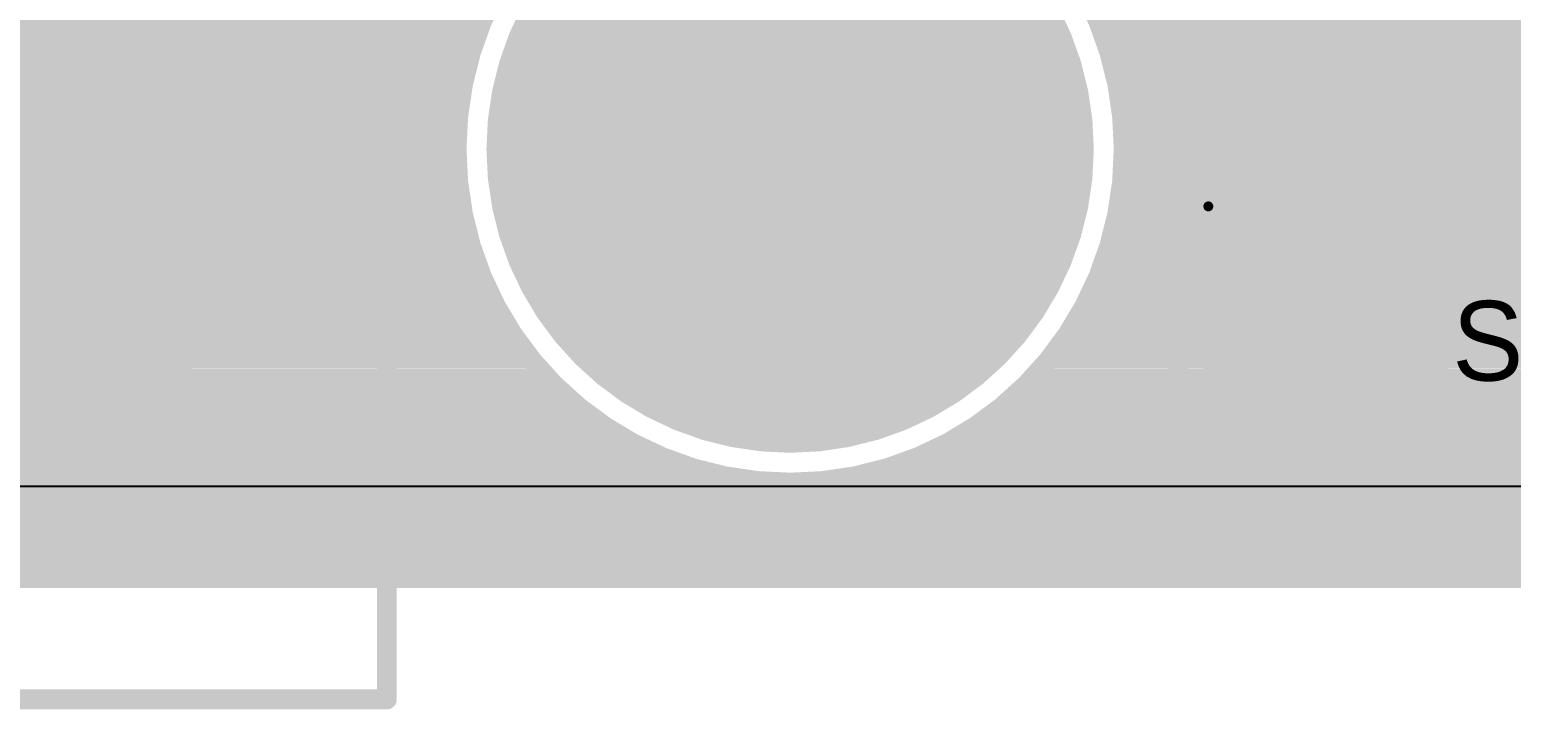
# Model space of a CAD drawing. Header units: millimetres. Extents: x 0.11 to 5.67, y 0.55 to 4.24.
# Drawn here: x 1.784 to 2.37, y 0.553 to 0.822 of the extents above; entities that cross this region are included whole.
import ezdxf

# ---------------------------------------------------------------- set-up
doc = ezdxf.new("R2010")
doc.units = ezdxf.units.MM
doc.header["$MEASUREMENT"] = 0
for name, color, linetype in [('BottomLayer', 5, 'Continuous'), ('BottomSolder', 6, 'Continuous'), ('InternalPlane1', 76, 'Continuous'), ('InternalPlane2', 16, 'Continuous'), ('KeepOutLayer', 6, 'Continuous'), ('MultiLayer', 9, 'Continuous'), ('PadHoleLayer', 156, 'Continuous'), ('TopLayer', 1, 'Continuous'), ('TopOverlay', 2, 'Continuous'), ('TopPaste', 8, 'Continuous'), ('TopSolder', 216, 'Continuous'), ('ViaHoleLayer', 16, 'Continuous')]:
    doc.layers.add(name, color=color, linetype=linetype)

# ---------------------------------------------------------------- blocks, each defined once
blk = doc.blocks.new('MIF2X01PRP_29')
at = {"layer": 'BottomLayer'}
for points, const_width in [([(-0.01772, 0.11811, 1), (0.01772, 0.11811, 1)], 0.03543), ([(-0.02953, -0.17008, 1), (0.02953, -0.17008, 1)], 0.05906)]:
    blk.add_lwpolyline(points, format="xyb", close=True, dxfattribs=dict(at, const_width=const_width))
blk.add_solid([(-0.03543, -0.03543), (0.03543, -0.03543), (-0.03543, 0.03543), (0.03543, 0.03543)], dxfattribs=at)
at = {"layer": 'BottomSolder'}
for points, const_width in [([(-0.0187, 0.11811, 1), (0.0187, 0.11811, 1)], 0.0374), ([(-0.03051, -0.17008, 1), (0.03051, -0.17008, 1)], 0.06102)]:
    blk.add_lwpolyline(points, format="xyb", close=True, dxfattribs=dict(at, const_width=const_width))
blk.add_solid([(-0.0374, -0.0374), (0.0374, -0.0374), (-0.0374, 0.0374), (0.0374, 0.0374)], dxfattribs=at)
at = {"layer": 'InternalPlane1'}
for points, const_width in [([(-0.02083, 0.11811, 1), (0.02083, 0.11811, 1)], 0.04165), ([(-0.02083, 0, 1), (0.02083, 0, 1)], 0.04165), ([(-0.03953, -0.17008, 1), (0.03953, -0.17008, 1)], 0.07906)]:
    blk.add_lwpolyline(points, format="xyb", close=True, dxfattribs=dict(at, const_width=const_width))
at = {"layer": 'InternalPlane2'}
for points, const_width in [([(-0.02083, 0.11811, 1), (0.02083, 0.11811, 1)], 0.04165), ([(-0.02083, 0, 1), (0.02083, 0, 1)], 0.04165), ([(-0.03953, -0.17008, 1), (0.03953, -0.17008, 1)], 0.07906)]:
    blk.add_lwpolyline(points, format="xyb", close=True, dxfattribs=dict(at, const_width=const_width))
at = {"layer": 'MultiLayer'}
for points, const_width in [([(-0.01772, 0.11811, 1), (0.01772, 0.11811, 1)], 0.03543), ([(-0.02953, -0.17008, 1), (0.02953, -0.17008, 1)], 0.05906)]:
    blk.add_lwpolyline(points, format="xyb", close=True, dxfattribs=dict(at, const_width=const_width))
blk.add_solid([(-0.03543, -0.03543), (0.03543, -0.03543), (-0.03543, 0.03543), (0.03543, 0.03543)], dxfattribs=at)
at = {"layer": 'PadHoleLayer'}
for points, const_width in [([(-0.01083, 0.11811, 1), (0.01083, 0.11811, 1)], 0.02165), ([(-0.01083, 0, 1), (0.01083, 0, 1)], 0.02165), ([(-0.02953, -0.17008, 1), (0.02953, -0.17008, 1)], 0.05906)]:
    blk.add_lwpolyline(points, format="xyb", close=True, dxfattribs=dict(at, const_width=const_width))
at = {"layer": 'TopLayer'}
for points, const_width in [([(-0.01772, 0.11811, 1), (0.01772, 0.11811, 1)], 0.03543), ([(-0.02953, -0.17008, 1), (0.02953, -0.17008, 1)], 0.05906)]:
    blk.add_lwpolyline(points, format="xyb", close=True, dxfattribs=dict(at, const_width=const_width))
blk.add_solid([(-0.03543, -0.03543), (0.03543, -0.03543), (-0.03543, 0.03543), (0.03543, 0.03543)], dxfattribs=at)
at = {"layer": 'TopOverlay', "const_width": 0.00787}
for points in [[(-0.14173, -0.34941), (-0.14173, 0.04429)], [(-0.14173, 0.04429), (-0.04823, 0.04429)], [(0.04429, 0.04429), (0.13976, 0.04429)], [(0.13976, -0.34941), (0.13976, 0.04429)], [(-0.14173, -0.34941), (0.13976, -0.34941)]]:
    blk.add_lwpolyline(points, dxfattribs=at)
at = {"layer": 'TopOverlay', "const_width": 0.00394}
for points in [[(-0.1437, 0.04429, 1), (-0.13976, 0.04429, 1)], [(-0.1437, 0.04429, 1), (-0.13976, 0.04429, 1)], [(-0.0502, 0.04429, 1), (-0.04626, 0.04429, 1)], [(0.04232, 0.04429, 1), (0.04626, 0.04429, 1)], [(0.1378, 0.04429, 1), (0.14173, 0.04429, 1)], [(0.1378, 0.04429, 1), (0.14173, 0.04429, 1)], [(-0.1437, -0.34941, 1), (-0.13976, -0.34941, 1)], [(-0.1437, -0.34941, 1), (-0.13976, -0.34941, 1)], [(0.1378, -0.34941, 1), (0.14173, -0.34941, 1)], [(0.1378, -0.34941, 1), (0.14173, -0.34941, 1)]]:
    blk.add_lwpolyline(points, format="xyb", close=True, dxfattribs=at)
at = {"layer": 'TopSolder'}
for points, const_width in [([(-0.0187, 0.11811, 1), (0.0187, 0.11811, 1)], 0.0374), ([(-0.03051, -0.17008, 1), (0.03051, -0.17008, 1)], 0.06102)]:
    blk.add_lwpolyline(points, format="xyb", close=True, dxfattribs=dict(at, const_width=const_width))
blk.add_solid([(-0.0374, -0.0374), (0.0374, -0.0374), (-0.0374, 0.0374), (0.0374, 0.0374)], dxfattribs=at)
blk = doc.blocks.new('DTSM_61N_88')
at = {"layer": 'TopLayer', "const_width": 0.01378}
for points in [[(-0.03445, 0.01378, 1), (-0.02067, 0.01378, 1)], [(0.02067, 0.01378, 1), (0.03445, 0.01378, 1)], [(0.28839, 0.01378, 1), (0.30217, 0.01378, 1)], [(0.3435, 0.01378, 1), (0.35728, 0.01378, 1)], [(-0.03445, -0.01378, 1), (-0.02067, -0.01378, 1)], [(0.02067, -0.01378, 1), (0.03445, -0.01378, 1)], [(0.28839, -0.01378, 1), (0.30217, -0.01378, 1)], [(0.3435, -0.01378, 1), (0.35728, -0.01378, 1)], [(-0.03445, -0.16339, 1), (-0.02067, -0.16339, 1)], [(0.02067, -0.16339, 1), (0.03445, -0.16339, 1)], [(0.28839, -0.16339, 1), (0.30217, -0.16339, 1)], [(0.3435, -0.16339, 1), (0.35728, -0.16339, 1)], [(-0.03445, -0.19094, 1), (-0.02067, -0.19094, 1)], [(0.02067, -0.19094, 1), (0.03445, -0.19094, 1)], [(0.28839, -0.19094, 1), (0.30217, -0.19094, 1)], [(0.3435, -0.19094, 1), (0.35728, -0.19094, 1)]]:
    blk.add_lwpolyline(points, format="xyb", close=True, dxfattribs=at)
at = {"layer": 'TopLayer'}
for points in [[(-0.02756, -0.02756), (0.02756, -0.02756), (-0.02756, 0.02756), (0.02756, 0.02756)], [(0.29528, -0.02756), (0.35039, -0.02756), (0.29528, 0.02756), (0.35039, 0.02756)], [(-0.04134, -0.01378), (0.04134, -0.01378), (-0.04134, 0.01378), (0.04134, 0.01378)], [(0.2815, -0.01378), (0.36417, -0.01378), (0.2815, 0.01378), (0.36417, 0.01378)], [(-0.02756, -0.20472), (0.02756, -0.20472), (-0.02756, -0.14961), (0.02756, -0.14961)], [(0.29528, -0.20472), (0.35039, -0.20472), (0.29528, -0.14961), (0.35039, -0.14961)], [(-0.04134, -0.19094), (0.04134, -0.19094), (-0.04134, -0.16339), (0.04134, -0.16339)], [(0.2815, -0.19094), (0.36417, -0.19094), (0.2815, -0.16339), (0.36417, -0.16339)]]:
    blk.add_solid(points, dxfattribs=at)
at = {"layer": 'TopOverlay', "const_width": 0.00394}
for points in [[(0.27067, 0.0315), (0.05118, 0.0315)], [(0.05118, -0.20472), (0.05118, 0.0315)], [(0.27067, -0.20472), (0.27067, 0.0315)], [(0.27067, -0.20472), (0.05118, -0.20472)]]:
    blk.add_lwpolyline(points, dxfattribs=at)
at = {"layer": 'TopOverlay', "const_width": 0.00197}
for points in [[(0.0502, 0.0315, 1), (0.05217, 0.0315, 1)], [(0.0502, 0.0315, 1), (0.05217, 0.0315, 1)], [(0.26969, 0.0315, 1), (0.27165, 0.0315, 1)], [(0.26969, 0.0315, 1), (0.27165, 0.0315, 1)], [(0.0502, -0.20472, 1), (0.05217, -0.20472, 1)], [(0.0502, -0.20472, 1), (0.05217, -0.20472, 1)], [(0.26969, -0.20472, 1), (0.27165, -0.20472, 1)], [(0.26969, -0.20472, 1), (0.27165, -0.20472, 1)]]:
    blk.add_lwpolyline(points, format="xyb", close=True, dxfattribs=at)
at = {"layer": 'TopPaste', "const_width": 0.01378}
for points in [[(-0.03445, 0.01378, 1), (-0.02067, 0.01378, 1)], [(0.02067, 0.01378, 1), (0.03445, 0.01378, 1)], [(0.28839, 0.01378, 1), (0.30217, 0.01378, 1)], [(0.3435, 0.01378, 1), (0.35728, 0.01378, 1)], [(-0.03445, -0.01378, 1), (-0.02067, -0.01378, 1)], [(0.02067, -0.01378, 1), (0.03445, -0.01378, 1)], [(0.28839, -0.01378, 1), (0.30217, -0.01378, 1)], [(0.3435, -0.01378, 1), (0.35728, -0.01378, 1)], [(-0.03445, -0.16339, 1), (-0.02067, -0.16339, 1)], [(0.02067, -0.16339, 1), (0.03445, -0.16339, 1)], [(0.28839, -0.16339, 1), (0.30217, -0.16339, 1)], [(0.3435, -0.16339, 1), (0.35728, -0.16339, 1)], [(-0.03445, -0.19094, 1), (-0.02067, -0.19094, 1)], [(0.02067, -0.19094, 1), (0.03445, -0.19094, 1)], [(0.28839, -0.19094, 1), (0.30217, -0.19094, 1)], [(0.3435, -0.19094, 1), (0.35728, -0.19094, 1)]]:
    blk.add_lwpolyline(points, format="xyb", close=True, dxfattribs=at)
at = {"layer": 'TopPaste'}
for points in [[(-0.02756, -0.02756), (0.02756, -0.02756), (-0.02756, 0.02756), (0.02756, 0.02756)], [(0.29528, -0.02756), (0.35039, -0.02756), (0.29528, 0.02756), (0.35039, 0.02756)], [(-0.04134, -0.01378), (0.04134, -0.01378), (-0.04134, 0.01378), (0.04134, 0.01378)], [(0.2815, -0.01378), (0.36417, -0.01378), (0.2815, 0.01378), (0.36417, 0.01378)], [(-0.02756, -0.20472), (0.02756, -0.20472), (-0.02756, -0.14961), (0.02756, -0.14961)], [(0.29528, -0.20472), (0.35039, -0.20472), (0.29528, -0.14961), (0.35039, -0.14961)], [(-0.04134, -0.19094), (0.04134, -0.19094), (-0.04134, -0.16339), (0.04134, -0.16339)], [(0.2815, -0.19094), (0.36417, -0.19094), (0.2815, -0.16339), (0.36417, -0.16339)]]:
    blk.add_solid(points, dxfattribs=at)
at = {"layer": 'TopSolder', "const_width": 0.01575}
for points in [[(-0.03543, 0.01378, 1), (-0.01969, 0.01378, 1)], [(0.01969, 0.01378, 1), (0.03543, 0.01378, 1)], [(0.2874, 0.01378, 1), (0.30315, 0.01378, 1)], [(0.34252, 0.01378, 1), (0.35827, 0.01378, 1)], [(-0.03543, -0.01378, 1), (-0.01969, -0.01378, 1)], [(0.01969, -0.01378, 1), (0.03543, -0.01378, 1)], [(0.2874, -0.01378, 1), (0.30315, -0.01378, 1)], [(0.34252, -0.01378, 1), (0.35827, -0.01378, 1)], [(-0.03543, -0.16339, 1), (-0.01969, -0.16339, 1)], [(0.01969, -0.16339, 1), (0.03543, -0.16339, 1)], [(0.2874, -0.16339, 1), (0.30315, -0.16339, 1)], [(0.34252, -0.16339, 1), (0.35827, -0.16339, 1)], [(-0.03543, -0.19094, 1), (-0.01969, -0.19094, 1)], [(0.01969, -0.19094, 1), (0.03543, -0.19094, 1)], [(0.2874, -0.19094, 1), (0.30315, -0.19094, 1)], [(0.34252, -0.19094, 1), (0.35827, -0.19094, 1)]]:
    blk.add_lwpolyline(points, format="xyb", close=True, dxfattribs=at)
at = {"layer": 'TopSolder'}
for points in [[(-0.02756, -0.02953), (0.02756, -0.02953), (-0.02756, 0.02953), (0.02756, 0.02953)], [(0.29528, -0.02953), (0.35039, -0.02953), (0.29528, 0.02953), (0.35039, 0.02953)], [(-0.04331, -0.01378), (0.04331, -0.01378), (-0.04331, 0.01378), (0.04331, 0.01378)], [(0.27953, -0.01378), (0.36614, -0.01378), (0.27953, 0.01378), (0.36614, 0.01378)], [(-0.02756, -0.20669), (0.02756, -0.20669), (-0.02756, -0.14764), (0.02756, -0.14764)], [(0.29528, -0.20669), (0.35039, -0.20669), (0.29528, -0.14764), (0.35039, -0.14764)], [(-0.04331, -0.19094), (0.04331, -0.19094), (-0.04331, -0.16339), (0.04331, -0.16339)], [(0.27953, -0.19094), (0.36614, -0.19094), (0.27953, -0.16339), (0.36614, -0.16339)]]:
    blk.add_solid(points, dxfattribs=at)

msp = doc.modelspace()

# ---------------------------------------------------------------- linework, layer by layer
at = {"layer": 'BottomLayer'}
for points, const_width in [([(2.21654, 0.77461, 1), (1.95276, 0.77461, 1)], 0.00787), ([(2.02559, 0.77461, 1), (2.1437, 0.77461, 1)], 0.11811), ([(1.96112, 0.82578, 1), (1.96506, 0.82578, 1)], 0.00394), ([(1.9581, 0.81791, 1), (1.96204, 0.81791, 1)], 0.00394), ([(2.20726, 0.81791, 1), (2.21119, 0.81791, 1)], 0.00394), ([(1.85827, 0.73634, 1), (1.7126, 0.73634, 1)], 0.00787), ([(1.85827, 0.73634, 1), (1.7126, 0.73634, 1)], 0.00787), ([(1.95564, 0.81004, 1), (1.95957, 0.81004, 1)], 0.00394), ([(2.20972, 0.81004, 1), (2.21366, 0.81004, 1)], 0.00394), ([(1.81464, 0.80216, 1), (1.81858, 0.80216, 1)], 0.00394), ([(1.9537, 0.80216, 1), (1.95764, 0.80216, 1)], 0.00394), ([(2.21166, 0.80216, 1), (2.21559, 0.80216, 1)], 0.00394), ([(1.82759, 0.79429, 1), (1.83152, 0.79429, 1)], 0.00394), ([(1.95226, 0.79429, 1), (1.9562, 0.79429, 1)], 0.00394), ([(2.21309, 0.79429, 1), (2.21703, 0.79429, 1)], 0.00394), ([(1.83635, 0.78641, 1), (1.84029, 0.78641, 1)], 0.00394), ([(1.95132, 0.78641, 1), (1.95525, 0.78641, 1)], 0.00394), ([(2.21404, 0.78641, 1), (2.21797, 0.78641, 1)], 0.00394), ([(1.84283, 0.77854, 1), (1.84676, 0.77854, 1)], 0.00394), ([(1.95085, 0.77854, 1), (1.95478, 0.77854, 1)], 0.00394), ([(2.21451, 0.77854, 1), (2.21845, 0.77854, 1)], 0.00394), ([(1.8477, 0.77067, 1), (1.85164, 0.77067, 1)], 0.00394), ([(1.95079, 0.77461, 1), (1.95472, 0.77461, 1)], 0.00394), ([(1.95085, 0.77067, 1), (1.95478, 0.77067, 1)], 0.00394), ([(2.21451, 0.77067, 1), (2.21845, 0.77067, 1)], 0.00394), ([(2.21457, 0.77461, 1), (2.2185, 0.77461, 1)], 0.00394), ([(1.85133, 0.76279, 1), (1.85526, 0.76279, 1)], 0.00394), ([(1.95132, 0.76279, 1), (1.95525, 0.76279, 1)], 0.00394), ([(2.21404, 0.76279, 1), (2.21797, 0.76279, 1)], 0.00394), ([(1.85389, 0.75492, 1), (1.85783, 0.75492, 1)], 0.00394), ([(1.95227, 0.75492, 1), (1.9562, 0.75492, 1)], 0.00394), ([(2.21309, 0.75492, 1), (2.21703, 0.75492, 1)], 0.00394), ([(1.85551, 0.74704, 1), (1.85945, 0.74704, 1)], 0.00394), ([(1.9537, 0.74704, 1), (1.95764, 0.74704, 1)], 0.00394), ([(2.21165, 0.74704, 1), (2.21559, 0.74704, 1)], 0.00394), ([(1.85624, 0.73917, 1), (1.86018, 0.73917, 1)], 0.00394), ([(1.8563, 0.73634, 1), (1.86024, 0.73634, 1)], 0.00394), ([(1.8563, 0.73634, 1), (1.86024, 0.73634, 1)], 0.00394), ([(1.95564, 0.73917, 1), (1.95957, 0.73917, 1)], 0.00394), ([(2.20972, 0.73917, 1), (2.21365, 0.73917, 1)], 0.00394), ([(1.85612, 0.7313, 1), (1.86006, 0.7313, 1)], 0.00394), ([(1.9581, 0.7313, 1), (1.96204, 0.7313, 1)], 0.00394), ([(2.20725, 0.7313, 1), (2.21119, 0.7313, 1)], 0.00394), ([(1.85514, 0.72342, 1), (1.85908, 0.72342, 1)], 0.00394), ([(1.96112, 0.72342, 1), (1.96506, 0.72342, 1)], 0.00394), ([(2.20423, 0.72342, 1), (2.20817, 0.72342, 1)], 0.00394), ([(1.85327, 0.71555, 1), (1.85721, 0.71555, 1)], 0.00394), ([(1.96475, 0.71555, 1), (1.96869, 0.71555, 1)], 0.00394), ([(2.20061, 0.71555, 1), (2.20454, 0.71555, 1)], 0.00394), ([(1.85042, 0.70767, 1), (1.85436, 0.70767, 1)], 0.00394), ([(1.96903, 0.70767, 1), (1.97297, 0.70767, 1)], 0.00394), ([(2.19632, 0.70767, 1), (2.20026, 0.70767, 1)], 0.00394), ([(2.31594, 0.6998, 1), (2.32776, 0.6998, 1)], 0.01181), ([(1.84647, 0.6998, 1), (1.85041, 0.6998, 1)], 0.00394), ([(1.97405, 0.6998, 1), (1.97799, 0.6998, 1)], 0.00394), ([(2.1913, 0.6998, 1), (2.19524, 0.6998, 1)], 0.00394), ([(1.84119, 0.69193, 1), (1.84513, 0.69193, 1)], 0.00394), ([(1.97992, 0.69193, 1), (1.98386, 0.69193, 1)], 0.00394), ([(2.18543, 0.69193, 1), (2.18937, 0.69193, 1)], 0.00394), ([(1.83417, 0.68405, 1), (1.83811, 0.68405, 1)], 0.00394), ([(1.98679, 0.68405, 1), (1.99072, 0.68405, 1)], 0.00394), ([(2.17857, 0.68405, 1), (2.1825, 0.68405, 1)], 0.00394), ([(1.82452, 0.67618, 1), (1.82846, 0.67618, 1)], 0.00394), ([(1.99489, 0.67618, 1), (1.99883, 0.67618, 1)], 0.00394), ([(2.17047, 0.67618, 1), (2.1744, 0.67618, 1)], 0.00394), ([(1.80947, 0.6683, 1), (1.81341, 0.6683, 1)], 0.00394), ([(2.00461, 0.6683, 1), (2.00855, 0.6683, 1)], 0.00394), ([(2.16075, 0.6683, 1), (2.16468, 0.6683, 1)], 0.00394), ([(2.01666, 0.66043, 1), (2.02059, 0.66043, 1)], 0.00394), ([(2.1487, 0.66043, 1), (2.15263, 0.66043, 1)], 0.00394), ([(2.03269, 0.65256, 1), (2.03663, 0.65256, 1)], 0.00394), ([(2.13266, 0.65256, 1), (2.1366, 0.65256, 1)], 0.00394), ([(2.05999, 0.64468, 1), (2.06393, 0.64468, 1)], 0.00394), ([(2.10536, 0.64468, 1), (2.1093, 0.64468, 1)], 0.00394)]:
    msp.add_lwpolyline(points, format="xyb", close=True, dxfattribs=dict(at, const_width=const_width))
at = {"layer": 'BottomLayer', "const_width": 0.00787}
for points in [[(1.50591, 0.82578), (1.96309, 0.82578)], [(2.2062, 0.82578), (2.38484, 0.82578)], [(1.50591, 0.81791), (1.96007, 0.81791)], [(2.20922, 0.81791), (2.38484, 0.81791)], [(1.50591, 0.81004), (1.9576, 0.81004)], [(2.21169, 0.81004), (2.38484, 0.81004)], [(1.81661, 0.80216), (1.95567, 0.80216)], [(2.21362, 0.80216), (2.53445, 0.80216)], [(1.82955, 0.79429), (1.95423, 0.79429)], [(2.21506, 0.79429), (2.53445, 0.79429)], [(1.83832, 0.78641), (1.95329, 0.78641)], [(2.21601, 0.78641), (2.53445, 0.78641)], [(1.8448, 0.77854), (1.95281, 0.77854)], [(2.21648, 0.77854), (2.53445, 0.77854)], [(1.84967, 0.77067), (1.95281, 0.77067)], [(2.21648, 0.77067), (2.53445, 0.77067)], [(1.85329, 0.76279), (1.95329, 0.76279)], [(2.21601, 0.76279), (2.53445, 0.76279)], [(1.85586, 0.75492), (1.95423, 0.75492)], [(2.21506, 0.75492), (2.53445, 0.75492)], [(1.85748, 0.74704), (1.95567, 0.74704)], [(2.21362, 0.74704), (2.53445, 0.74704)], [(1.85821, 0.73917), (1.95761, 0.73917)], [(2.21169, 0.73917), (2.53445, 0.73917)], [(1.85809, 0.7313), (1.96007, 0.7313)], [(2.20922, 0.7313), (2.53445, 0.7313)], [(1.85711, 0.72342), (1.96309, 0.72342)], [(2.2062, 0.72342), (2.53445, 0.72342)], [(1.85524, 0.71555), (1.96672, 0.71555)], [(2.20257, 0.71555), (2.53445, 0.71555)], [(1.85239, 0.70767), (1.971, 0.70767)], [(2.19829, 0.70767), (2.53445, 0.70767)], [(1.84844, 0.6998), (1.97602, 0.6998)], [(2.19327, 0.6998), (2.53445, 0.6998)], [(1.84316, 0.69193), (1.98189, 0.69193)], [(2.1874, 0.69193), (2.53445, 0.69193)], [(1.83614, 0.68405), (1.98876, 0.68405)], [(2.18054, 0.68405), (2.53445, 0.68405)], [(1.82649, 0.67618), (1.99686, 0.67618)], [(2.17243, 0.67618), (2.53445, 0.67618)], [(1.81144, 0.6683), (2.00658, 0.6683)], [(2.16271, 0.6683), (2.53445, 0.6683)], [(1.50591, 0.66043), (2.01863, 0.66043)], [(2.15067, 0.66043), (2.53445, 0.66043)], [(1.50591, 0.65256), (2.03466, 0.65256)], [(2.13463, 0.65256), (2.53445, 0.65256)], [(1.50562, 0.64468), (2.06196, 0.64468)], [(2.10733, 0.64468), (2.53445, 0.64468)], [(1.50409, 0.63878), (2.53445, 0.63878)]]:
    msp.add_lwpolyline(points, dxfattribs=at)
at = {"layer": 'BottomSolder', "const_width": 0.12008}
msp.add_lwpolyline([(2.02461, 0.77461, 1), (2.14469, 0.77461, 1)], format="xyb", close=True, dxfattribs=at)
at = {"layer": 'InternalPlane1'}
msp.add_line((5.40707, 0.64116), (0.72285, 0.64116), dxfattribs=at)
at = {"layer": 'InternalPlane1', "const_width": 0.07906}
msp.add_lwpolyline([(2.04512, 0.77461, 1), (2.12417, 0.77461, 1)], format="xyb", close=True, dxfattribs=at)
at = {"layer": 'InternalPlane1', "const_width": 0.04}
msp.add_lwpolyline([(0.70276, 0.62106), (5.42717, 0.62106)], dxfattribs=at)
at = {"layer": 'InternalPlane2'}
msp.add_line((5.40707, 0.64116), (0.72285, 0.64116), dxfattribs=at)
for points, const_width in [([(2.36008, 0.83858, 1), (2.38598, 0.83858, 1)], 0.02591), ([(2.04512, 0.77461, 1), (2.12417, 0.77461, 1)], 0.07906), ([(2.3089, 0.6998, 1), (2.3348, 0.6998, 1)], 0.02591)]:
    msp.add_lwpolyline(points, format="xyb", close=True, dxfattribs=dict(at, const_width=const_width))
at = {"layer": 'InternalPlane2', "const_width": 0.04}
msp.add_lwpolyline([(0.70276, 0.62106), (5.42717, 0.62106)], dxfattribs=at)
at = {"layer": 'KeepOutLayer', "const_width": 0.00787}
msp.add_lwpolyline([(0.70276, 0.62106), (5.42717, 0.62106)], dxfattribs=at)
at = {"layer": 'MultiLayer'}
for points, const_width in [([(2.02559, 0.77461, 1), (2.1437, 0.77461, 1)], 0.11811), ([(2.31594, 0.6998, 1), (2.32776, 0.6998, 1)], 0.01181)]:
    msp.add_lwpolyline(points, format="xyb", close=True, dxfattribs=dict(at, const_width=const_width))
at = {"layer": 'PadHoleLayer', "const_width": 0.05906}
msp.add_lwpolyline([(2.05512, 0.77461, 1), (2.11417, 0.77461, 1)], format="xyb", close=True, dxfattribs=at)
at = {"layer": 'TopLayer'}
for points, const_width in [([(2.27756, 0.6998), (2.27756, 1.02264)], 0.01969), ([(1.38091, 0.82578), (1.96309, 0.82578)], 0.00787), ([(2.2062, 0.82578), (2.43602, 0.82578)], 0.00787), ([(1.37304, 0.81791), (1.96007, 0.81791)], 0.00787), ([(2.20922, 0.81791), (2.43602, 0.81791)], 0.00787), ([(1.37725, 0.81004), (1.9576, 0.81004)], 0.00787), ([(2.21169, 0.81004), (2.43602, 0.81004)], 0.00787), ([(1.81661, 0.80216), (1.95567, 0.80216)], 0.00787), ([(2.21362, 0.80216), (2.43602, 0.80216)], 0.00787), ([(1.82955, 0.79429), (1.95423, 0.79429)], 0.00787), ([(2.21506, 0.79429), (2.43602, 0.79429)], 0.00787), ([(1.83832, 0.78641), (1.95329, 0.78641)], 0.00787), ([(2.21601, 0.78641), (2.43602, 0.78641)], 0.00787), ([(1.8448, 0.77854), (1.95281, 0.77854)], 0.00787), ([(2.21648, 0.77854), (2.43602, 0.77854)], 0.00787), ([(1.84967, 0.77067), (1.95281, 0.77067)], 0.00787), ([(2.21648, 0.77067), (2.43602, 0.77067)], 0.00787), ([(1.85329, 0.76279), (1.95329, 0.76279)], 0.00787), ([(2.21601, 0.76279), (2.43602, 0.76279)], 0.00787), ([(1.85586, 0.75492), (1.95423, 0.75492)], 0.00787), ([(2.21506, 0.75492), (2.43602, 0.75492)], 0.00787), ([(2.26378, 0.75295), (2.29134, 0.75295)], 0.00787), ([(1.85748, 0.74704), (1.95567, 0.74704)], 0.00787), ([(2.21362, 0.74704), (2.24742, 0.74704)], 0.00787), ([(2.27756, 0.6998), (2.27756, 0.74902)], 0.00787), ([(2.30769, 0.74704), (2.42165, 0.74704)], 0.00787), ([(1.85821, 0.73917), (1.95761, 0.73917)], 0.00787), ([(2.21169, 0.73917), (2.24108, 0.73917)], 0.00787), ([(2.31404, 0.73917), (2.41604, 0.73917)], 0.00787), ([(1.85809, 0.7313), (1.96007, 0.7313)], 0.00787), ([(2.20922, 0.7313), (2.23849, 0.7313)], 0.00787), ([(2.31662, 0.7313), (2.41367, 0.7313)], 0.00787), ([(1.85711, 0.72342), (1.96309, 0.72342)], 0.00787), ([(2.2062, 0.72342), (2.23819, 0.72342)], 0.00787), ([(2.23819, 0.67224), (2.23819, 0.72736)], 0.00787), ([(2.31693, 0.67224), (2.31693, 0.72736)], 0.00787), ([(2.31693, 0.72342), (2.41339, 0.72342)], 0.00787), ([(1.85524, 0.71555), (1.96672, 0.71555)], 0.00787), ([(2.20257, 0.71555), (2.23819, 0.71555)], 0.00787), ([(2.31693, 0.71555), (2.41339, 0.71555)], 0.00787), ([(1.85239, 0.70767), (1.971, 0.70767)], 0.00787), ([(2.19829, 0.70767), (2.23819, 0.70767)], 0.00787), ([(2.27756, 0.6998), (2.32185, 0.6998)], 0.01969), ([(2.31693, 0.70767), (2.41339, 0.70767)], 0.00787), ([(1.84844, 0.6998), (1.97602, 0.6998)], 0.00787), ([(2.19327, 0.6998), (2.23819, 0.6998)], 0.00787), ([(2.24213, 0.6998), (2.27756, 0.6998)], 0.00787), ([(2.27756, 0.6998), (2.31299, 0.6998)], 0.00787), ([(2.27756, 0.65059), (2.27756, 0.6998)], 0.00787), ([(2.31693, 0.6998), (2.41339, 0.6998)], 0.00787), ([(1.84316, 0.69193), (1.98189, 0.69193)], 0.00787), ([(2.1874, 0.69193), (2.23819, 0.69193)], 0.00787), ([(2.31693, 0.69193), (2.41339, 0.69193)], 0.00787), ([(1.83614, 0.68405), (1.98876, 0.68405)], 0.00787), ([(2.18054, 0.68405), (2.23819, 0.68405)], 0.00787), ([(2.31693, 0.68405), (2.41339, 0.68405)], 0.00787), ([(1.82649, 0.67618), (1.99686, 0.67618)], 0.00787), ([(2.17243, 0.67618), (2.23819, 0.67618)], 0.00787), ([(2.31693, 0.67618), (2.41339, 0.67618)], 0.00787), ([(1.81144, 0.6683), (2.00658, 0.6683)], 0.00787), ([(2.16271, 0.6683), (2.23849, 0.6683)], 0.00787), ([(2.31662, 0.6683), (2.41367, 0.6683)], 0.00787), ([(0.72047, 0.66043), (2.01863, 0.66043)], 0.00787), ([(2.15067, 0.66043), (2.24108, 0.66043)], 0.00787), ([(2.31404, 0.66043), (2.41605, 0.66043)], 0.00787), ([(0.72047, 0.65256), (2.03466, 0.65256)], 0.00787), ([(2.13463, 0.65256), (2.24743, 0.65256)], 0.00787), ([(2.30769, 0.65256), (2.42166, 0.65256)], 0.00787), ([(2.26378, 0.64665), (2.29134, 0.64665)], 0.00787), ([(0.72047, 0.64468), (2.06196, 0.64468)], 0.00787), ([(2.10733, 0.64468), (5.40945, 0.64468)], 0.00787), ([(0.72047, 0.63878), (5.40945, 0.63878)], 0.00787)]:
    msp.add_lwpolyline(points, dxfattribs=dict(at, const_width=const_width))
for points, const_width in [([(2.21654, 0.77461, 1), (1.95276, 0.77461, 1)], 0.00787), ([(2.02559, 0.77461, 1), (2.1437, 0.77461, 1)], 0.11811), ([(1.96112, 0.82578, 1), (1.96506, 0.82578, 1)], 0.00394), ([(1.9581, 0.81791, 1), (1.96204, 0.81791, 1)], 0.00394), ([(2.20726, 0.81791, 1), (2.21119, 0.81791, 1)], 0.00394), ([(1.85827, 0.73634, 1), (1.7126, 0.73634, 1)], 0.00787), ([(1.85827, 0.73634, 1), (1.7126, 0.73634, 1)], 0.00787), ([(1.95564, 0.81004, 1), (1.95957, 0.81004, 1)], 0.00394), ([(2.20972, 0.81004, 1), (2.21366, 0.81004, 1)], 0.00394), ([(1.81464, 0.80216, 1), (1.81858, 0.80216, 1)], 0.00394), ([(1.9537, 0.80216, 1), (1.95764, 0.80216, 1)], 0.00394), ([(2.21166, 0.80216, 1), (2.21559, 0.80216, 1)], 0.00394), ([(1.82759, 0.79429, 1), (1.83152, 0.79429, 1)], 0.00394), ([(1.95226, 0.79429, 1), (1.9562, 0.79429, 1)], 0.00394), ([(2.21309, 0.79429, 1), (2.21703, 0.79429, 1)], 0.00394), ([(1.83635, 0.78641, 1), (1.84029, 0.78641, 1)], 0.00394), ([(1.95132, 0.78641, 1), (1.95525, 0.78641, 1)], 0.00394), ([(2.21404, 0.78641, 1), (2.21797, 0.78641, 1)], 0.00394), ([(1.84283, 0.77854, 1), (1.84676, 0.77854, 1)], 0.00394), ([(1.95085, 0.77854, 1), (1.95478, 0.77854, 1)], 0.00394), ([(2.21451, 0.77854, 1), (2.21845, 0.77854, 1)], 0.00394), ([(1.8477, 0.77067, 1), (1.85164, 0.77067, 1)], 0.00394), ([(1.95079, 0.77461, 1), (1.95472, 0.77461, 1)], 0.00394), ([(1.95085, 0.77067, 1), (1.95478, 0.77067, 1)], 0.00394), ([(2.21451, 0.77067, 1), (2.21845, 0.77067, 1)], 0.00394), ([(2.21457, 0.77461, 1), (2.2185, 0.77461, 1)], 0.00394), ([(1.85133, 0.76279, 1), (1.85526, 0.76279, 1)], 0.00394), ([(1.95132, 0.76279, 1), (1.95525, 0.76279, 1)], 0.00394), ([(2.21404, 0.76279, 1), (2.21797, 0.76279, 1)], 0.00394), ([(1.85389, 0.75492, 1), (1.85783, 0.75492, 1)], 0.00394), ([(1.95227, 0.75492, 1), (1.9562, 0.75492, 1)], 0.00394), ([(2.21309, 0.75492, 1), (2.21703, 0.75492, 1)], 0.00394), ([(2.26181, 0.75295, 1), (2.26575, 0.75295, 1)], 0.00394), ([(2.26181, 0.75295, 1), (2.26575, 0.75295, 1)], 0.00394), ([(2.28937, 0.75295, 1), (2.29331, 0.75295, 1)], 0.00394), ([(2.28937, 0.75295, 1), (2.29331, 0.75295, 1)], 0.00394), ([(1.85551, 0.74704, 1), (1.85945, 0.74704, 1)], 0.00394), ([(1.9537, 0.74704, 1), (1.95764, 0.74704, 1)], 0.00394), ([(2.21165, 0.74704, 1), (2.21559, 0.74704, 1)], 0.00394), ([(2.24546, 0.74704, 1), (2.24939, 0.74704, 1)], 0.00394), ([(2.27559, 0.74902, 1), (2.27953, 0.74902, 1)], 0.00394), ([(2.30573, 0.74704, 1), (2.30966, 0.74704, 1)], 0.00394), ([(1.85624, 0.73917, 1), (1.86018, 0.73917, 1)], 0.00394), ([(1.8563, 0.73634, 1), (1.86024, 0.73634, 1)], 0.00394), ([(1.8563, 0.73634, 1), (1.86024, 0.73634, 1)], 0.00394), ([(1.95564, 0.73917, 1), (1.95957, 0.73917, 1)], 0.00394), ([(2.20972, 0.73917, 1), (2.21365, 0.73917, 1)], 0.00394), ([(2.23911, 0.73917, 1), (2.24304, 0.73917, 1)], 0.00394), ([(2.31207, 0.73917, 1), (2.31601, 0.73917, 1)], 0.00394), ([(1.85612, 0.7313, 1), (1.86006, 0.7313, 1)], 0.00394), ([(1.9581, 0.7313, 1), (1.96204, 0.7313, 1)], 0.00394), ([(2.20725, 0.7313, 1), (2.21119, 0.7313, 1)], 0.00394), ([(2.23652, 0.7313, 1), (2.24046, 0.7313, 1)], 0.00394), ([(2.31466, 0.7313, 1), (2.31859, 0.7313, 1)], 0.00394), ([(1.85514, 0.72342, 1), (1.85908, 0.72342, 1)], 0.00394), ([(1.96112, 0.72342, 1), (1.96506, 0.72342, 1)], 0.00394), ([(2.20423, 0.72342, 1), (2.20817, 0.72342, 1)], 0.00394), ([(2.23622, 0.72736, 1), (2.24016, 0.72736, 1)], 0.00394), ([(2.23622, 0.72736, 1), (2.24016, 0.72736, 1)], 0.00394), ([(2.23622, 0.72342, 1), (2.24016, 0.72342, 1)], 0.00394), ([(2.31496, 0.72736, 1), (2.3189, 0.72736, 1)], 0.00394), ([(2.31496, 0.72736, 1), (2.3189, 0.72736, 1)], 0.00394), ([(2.31496, 0.72342, 1), (2.3189, 0.72342, 1)], 0.00394), ([(1.85327, 0.71555, 1), (1.85721, 0.71555, 1)], 0.00394), ([(1.96475, 0.71555, 1), (1.96869, 0.71555, 1)], 0.00394), ([(2.20061, 0.71555, 1), (2.20454, 0.71555, 1)], 0.00394), ([(2.23622, 0.71555, 1), (2.24016, 0.71555, 1)], 0.00394), ([(2.31496, 0.71555, 1), (2.3189, 0.71555, 1)], 0.00394), ([(1.85042, 0.70767, 1), (1.85436, 0.70767, 1)], 0.00394), ([(1.96903, 0.70767, 1), (1.97297, 0.70767, 1)], 0.00394), ([(2.19632, 0.70767, 1), (2.20026, 0.70767, 1)], 0.00394), ([(2.23622, 0.70767, 1), (2.24016, 0.70767, 1)], 0.00394), ([(2.27264, 0.6998, 1), (2.28248, 0.6998, 1)], 0.00984), ([(2.27264, 0.6998, 1), (2.28248, 0.6998, 1)], 0.00984), ([(2.31594, 0.6998, 1), (2.32776, 0.6998, 1)], 0.01181), ([(2.31693, 0.6998, 1), (2.32677, 0.6998, 1)], 0.00984), ([(2.31496, 0.70767, 1), (2.3189, 0.70767, 1)], 0.00394), ([(1.84647, 0.6998, 1), (1.85041, 0.6998, 1)], 0.00394), ([(1.97405, 0.6998, 1), (1.97799, 0.6998, 1)], 0.00394), ([(2.1913, 0.6998, 1), (2.19524, 0.6998, 1)], 0.00394), ([(2.23622, 0.6998, 1), (2.24016, 0.6998, 1)], 0.00394), ([(2.24016, 0.6998, 1), (2.24409, 0.6998, 1)], 0.00394), ([(2.27559, 0.6998, 1), (2.27953, 0.6998, 1)], 0.00394), ([(2.27559, 0.6998, 1), (2.27953, 0.6998, 1)], 0.00394), ([(2.27559, 0.6998, 1), (2.27953, 0.6998, 1)], 0.00394), ([(2.27559, 0.6998, 1), (2.27953, 0.6998, 1)], 0.00394), ([(2.31102, 0.6998, 1), (2.31496, 0.6998, 1)], 0.00394), ([(2.31496, 0.6998, 1), (2.3189, 0.6998, 1)], 0.00394), ([(1.84119, 0.69193, 1), (1.84513, 0.69193, 1)], 0.00394), ([(1.97992, 0.69193, 1), (1.98386, 0.69193, 1)], 0.00394), ([(2.18543, 0.69193, 1), (2.18937, 0.69193, 1)], 0.00394), ([(2.23622, 0.69193, 1), (2.24016, 0.69193, 1)], 0.00394), ([(2.31496, 0.69193, 1), (2.3189, 0.69193, 1)], 0.00394), ([(1.83417, 0.68405, 1), (1.83811, 0.68405, 1)], 0.00394), ([(1.98679, 0.68405, 1), (1.99072, 0.68405, 1)], 0.00394), ([(2.17857, 0.68405, 1), (2.1825, 0.68405, 1)], 0.00394), ([(2.23622, 0.68405, 1), (2.24016, 0.68405, 1)], 0.00394), ([(2.31496, 0.68405, 1), (2.3189, 0.68405, 1)], 0.00394), ([(1.82452, 0.67618, 1), (1.82846, 0.67618, 1)], 0.00394), ([(1.99489, 0.67618, 1), (1.99883, 0.67618, 1)], 0.00394), ([(2.17047, 0.67618, 1), (2.1744, 0.67618, 1)], 0.00394), ([(2.23622, 0.67618, 1), (2.24016, 0.67618, 1)], 0.00394), ([(2.31496, 0.67618, 1), (2.3189, 0.67618, 1)], 0.00394), ([(2.23622, 0.67224, 1), (2.24016, 0.67224, 1)], 0.00394), ([(2.23622, 0.67224, 1), (2.24016, 0.67224, 1)], 0.00394), ([(2.31496, 0.67224, 1), (2.3189, 0.67224, 1)], 0.00394), ([(2.31496, 0.67224, 1), (2.3189, 0.67224, 1)], 0.00394), ([(1.80947, 0.6683, 1), (1.81341, 0.6683, 1)], 0.00394), ([(2.00461, 0.6683, 1), (2.00855, 0.6683, 1)], 0.00394), ([(2.16075, 0.6683, 1), (2.16468, 0.6683, 1)], 0.00394), ([(2.23653, 0.6683, 1), (2.24046, 0.6683, 1)], 0.00394), ([(2.31466, 0.6683, 1), (2.31859, 0.6683, 1)], 0.00394), ([(2.01666, 0.66043, 1), (2.02059, 0.66043, 1)], 0.00394), ([(2.1487, 0.66043, 1), (2.15263, 0.66043, 1)], 0.00394), ([(2.23911, 0.66043, 1), (2.24305, 0.66043, 1)], 0.00394), ([(2.31207, 0.66043, 1), (2.31601, 0.66043, 1)], 0.00394), ([(2.03269, 0.65256, 1), (2.03663, 0.65256, 1)], 0.00394), ([(2.13266, 0.65256, 1), (2.1366, 0.65256, 1)], 0.00394), ([(2.24546, 0.65256, 1), (2.2494, 0.65256, 1)], 0.00394), ([(2.30572, 0.65256, 1), (2.30966, 0.65256, 1)], 0.00394), ([(2.26181, 0.64665, 1), (2.26575, 0.64665, 1)], 0.00394), ([(2.26181, 0.64665, 1), (2.26575, 0.64665, 1)], 0.00394), ([(2.27559, 0.65059, 1), (2.27953, 0.65059, 1)], 0.00394), ([(2.28937, 0.64665, 1), (2.29331, 0.64665, 1)], 0.00394), ([(2.28937, 0.64665, 1), (2.29331, 0.64665, 1)], 0.00394), ([(2.05999, 0.64468, 1), (2.06393, 0.64468, 1)], 0.00394), ([(2.10536, 0.64468, 1), (2.1093, 0.64468, 1)], 0.00394)]:
    msp.add_lwpolyline(points, format="xyb", close=True, dxfattribs=dict(at, const_width=const_width))
at = {"layer": 'TopLayer', "const_width": 0.00787}
for points in [[(2.23819, 0.72736, -0.414214), (2.26378, 0.75295)], [(2.29134, 0.75295, -0.414214), (2.31693, 0.72736)], [(2.26378, 0.64665, -0.414214), (2.23819, 0.67224)], [(2.31693, 0.67224, -0.414214), (2.29134, 0.64665)]]:
    msp.add_lwpolyline(points, format="xyb", dxfattribs=at)
at = {"layer": 'TopSolder', "const_width": 0.12008}
msp.add_lwpolyline([(2.02461, 0.77461, 1), (2.14469, 0.77461, 1)], format="xyb", close=True, dxfattribs=at)
at = {"layer": 'ViaHoleLayer', "const_width": 0.00591}
msp.add_lwpolyline([(2.3189, 0.6998, 1), (2.3248, 0.6998, 1)], format="xyb", close=True, dxfattribs=at)

# ---------------------------------------------------------------- block references
msp.add_blockref('MIF2X01PRP_29', (1.78543, 0.90642))
at = {"rotation": 270}
msp.add_blockref('DTSM_61N_88', (2.45472, 1.02264), dxfattribs=at)

# ---------------------------------------------------------------- texts
at = {"layer": 'TopOverlay'}
msp.add_text('S1', height=0.031496, dxfattribs=at).set_placement((2.34646, 0.68307))

doc.saveas('drawing.dxf')
